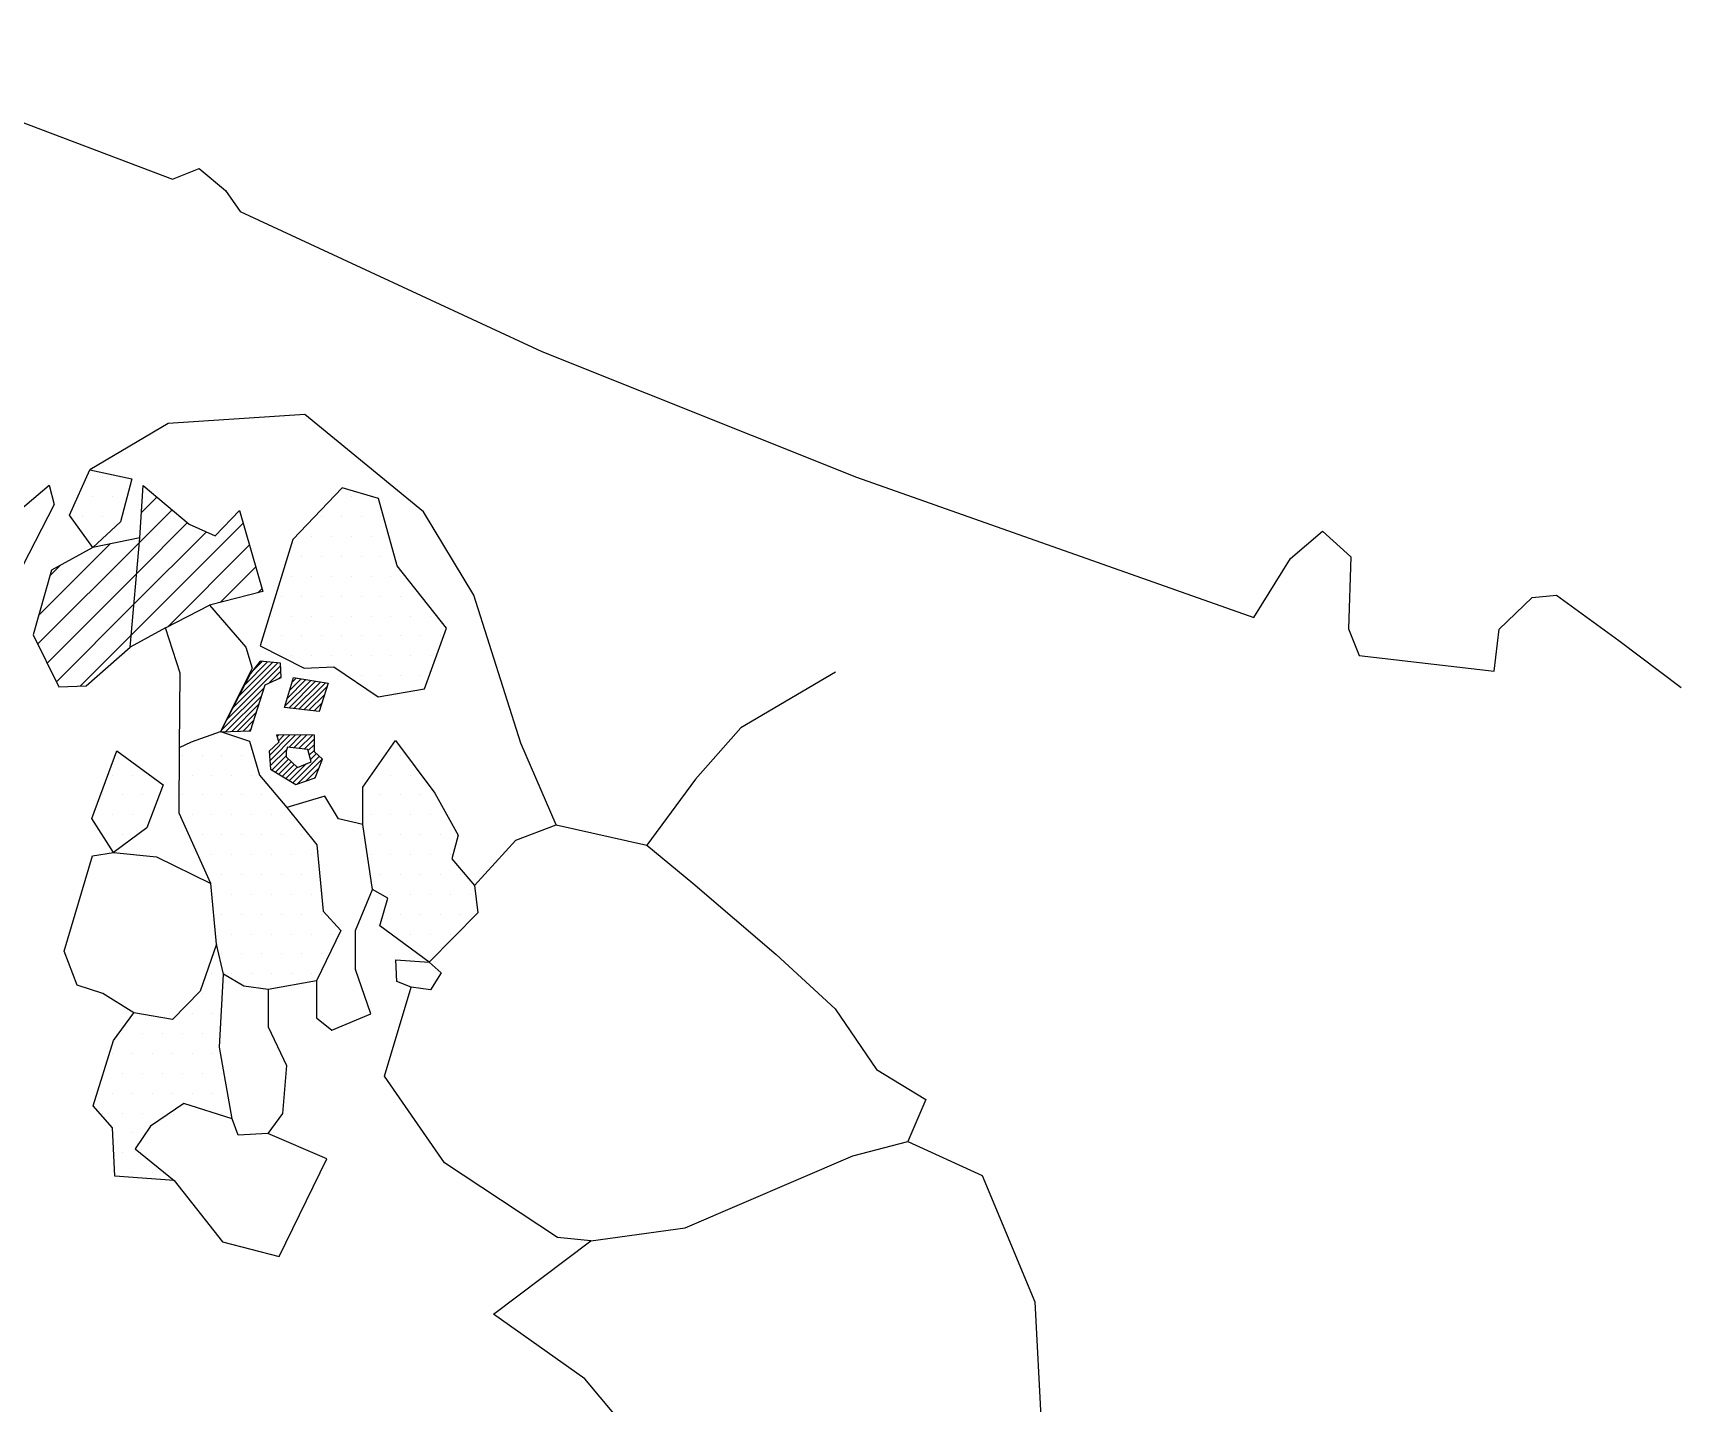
# Model space of a CAD drawing. Header units: metres. Extents: x -0.01 to 2, y -18.5 to -15.97.
# Drawn here: x 0.962 to 1.999, y -16.995 to -16.133 of the extents above; entities that cross this region are included whole.
import ezdxf

# ---------------------------------------------------------------- set-up
doc = ezdxf.new("R2010")
doc.units = ezdxf.units.M
doc.header["$LTSCALE"] = 25
doc.header["$MEASUREMENT"] = 0
doc.layers.get('0').update_dxf_attribs({"linetype": 'CONTINUOUS'})
for name, color, linetype in [('BEFUND', 1, 'CONTINUOUS'), ('FEUER', 1, 'CONTINUOUS'), ('KNOCHEN', 2, 'CONTINUOUS'), ('KNOCHENSCHRAFF', 2, 'CONTINUOUS'), ('STEINE', 4, 'CONTINUOUS'), ('STEINESCHRAFF', 4, 'CONTINUOUS')]:
    doc.layers.add(name, color=color, linetype=linetype)

# ---------------------------------------------------------------- blocks, each defined once
blk = doc.blocks.new('*X13')
at = {"color": 0}
for p, q in [((20.4, -1615.84), (22.9, -1613.34)), ((20.43, -1616.17), (23.19, -1613.41)), ((20.71, -1616.24), (23.48, -1613.47)), ((20.99, -1616.31), (23.77, -1613.54)), ((21.29, -1616.37), (24.06, -1613.6)), ((21.59, -1616.42), (24.28, -1613.73)), ((21.9, -1616.47), (24.45, -1613.91)), ((22.2, -1616.52), (24.63, -1614.09)), ((22.5, -1616.57), (24.8, -1614.27)), ((22.8, -1616.62), (24.97, -1614.45)), ((23.1, -1616.68), (25.15, -1614.64)), ((23.41, -1616.73), (25.32, -1614.82)), ((23.67, -1616.82), (25.49, -1615)), ((23.93, -1616.91), (25.66, -1615.18)), ((24.19, -1617), (25.84, -1615.36)), ((24.45, -1617.1), (26.01, -1615.54)), ((24.71, -1617.19), (26.18, -1615.72)), ((24.98, -1617.28), (26.36, -1615.9)), ((25.24, -1617.37), (26.53, -1616.08)), ((25.5, -1617.46), (26.7, -1616.26)), ((25.76, -1617.56), (26.88, -1616.44)), ((26.02, -1617.65), (27.05, -1616.62)), ((26.28, -1617.74), (27.22, -1616.8)), ((26.54, -1617.83), (27.4, -1616.98)), ((26.8, -1617.93), (27.57, -1617.16)), ((27.21, -1617.88), (27.74, -1617.34)), ((46.82, -1631.49), (47.55, -1630.77)), ((46.84, -1631.12), (47.12, -1630.84)), ((46.82, -1631.85), (47.78, -1630.89)), ((47.17, -1631.85), (47.81, -1631.21)), ((47.53, -1631.85), (47.84, -1631.54)), ((49.16, -1640.11), (49.44, -1639.84)), ((49.2, -1640.44), (49.79, -1639.84)), ((49.23, -1640.76), (50.14, -1639.84)), ((49.41, -1640.93), (50.5, -1639.84)), ((49.73, -1640.96), (50.85, -1639.84)), ((50.05, -1641), (51.2, -1639.84)), ((50.37, -1641.03), (51.44, -1639.96)), ((50.69, -1641.07), (51.48, -1640.28)), ((51, -1641.1), (51.51, -1640.59)), ((51.32, -1641.14), (51.55, -1640.91)), ((57.5, -1644.15), (58.37, -1643.28)), ((57.57, -1643.73), (58.11, -1643.19)), ((57.64, -1643.3), (57.84, -1643.1)), ((57.43, -1644.58), (58.64, -1643.37)), ((57.75, -1644.61), (58.7, -1643.66)), ((58.07, -1644.64), (58.61, -1644.1)), ((54.96, -1645.98), (55.57, -1645.38)), ((55.08, -1645.51), (55.27, -1645.32)), ((56.86, -1645.85), (57.43, -1645.29)), ((57.1, -1645.26), (57.23, -1645.13)), ((58.4, -1644.67), (58.52, -1644.54)), ((54.61, -1647.4), (55.91, -1646.1)), ((54.62, -1647.74), (55.93, -1646.43)), ((54.73, -1646.92), (55.88, -1645.77)), ((54.85, -1646.45), (55.85, -1645.45)), ((56.13, -1647.65), (58.02, -1645.75)), ((56.37, -1647.05), (57.82, -1645.6)), ((56.46, -1647.66), (58.09, -1646.04)), ((56.62, -1646.45), (57.62, -1645.44)), ((54.95, -1647.76), (55.96, -1646.75)), ((55.29, -1647.78), (55.99, -1647.08)), ((55.62, -1647.8), (56.02, -1647.4)), ((57.06, -1647.42), (57.95, -1646.53)), ((57.66, -1647.17), (57.81, -1647.03)), ((55.95, -1647.83), (56.04, -1647.73)), ((108.43, -1656.5), (111.81, -1653.13)), ((108.81, -1655.78), (111.64, -1652.94)), ((109.18, -1655.05), (111.31, -1652.92)), ((109.56, -1654.32), (110.99, -1652.89)), ((109.97, -1653.55), (110.66, -1652.86)), ((111.07, -1654.23), (111.83, -1653.46)), ((108.06, -1657.23), (110.78, -1654.51)), ((111.71, -1653.94), (111.85, -1653.8)), ((112.07, -1655.69), (113.72, -1654.05)), ((112.22, -1655.19), (113.41, -1654)), ((112.33, -1655.79), (114.02, -1654.1)), ((112.37, -1654.68), (113.11, -1653.95)), ((112.53, -1654.18), (112.8, -1653.9)), ((112.65, -1655.82), (114.32, -1654.15)), ((112.97, -1655.86), (114.63, -1654.2)), ((113.28, -1655.9), (114.74, -1654.44)), ((108.38, -1657.27), (110.61, -1655.03)), ((108.74, -1657.26), (110.45, -1655.55)), ((113.6, -1655.93), (114.57, -1654.96)), ((113.92, -1655.97), (114.41, -1655.48)), ((109.1, -1657.25), (110.29, -1656.07)), ((109.47, -1657.24), (110.12, -1656.58)), ((114.23, -1656.01), (114.25, -1655.99)), ((109.83, -1657.23), (109.96, -1657.1)), ((111.11, -1658.78), (112.4, -1657.48)), ((111.14, -1659.1), (112.76, -1657.48)), ((111.58, -1657.6), (111.7, -1657.48)), ((111.67, -1657.86), (112.05, -1657.48)), ((112.34, -1658.26), (113.11, -1657.48)), ((112.65, -1658.29), (113.46, -1657.48)), ((112.97, -1658.33), (113.82, -1657.49)), ((113.29, -1658.37), (113.94, -1657.72)), ((2.46, -1658.88), (2.76, -1658.58)), ((2.62, -1659.08), (3.54, -1658.16)), ((2.78, -1659.28), (3.74, -1658.32)), ((2.93, -1659.48), (3.93, -1658.48)), ((3.09, -1659.67), (4.12, -1658.64)), ((3.24, -1659.87), (4.31, -1658.8)), ((34.02, -1658.79), (34.26, -1658.55)), ((34.03, -1659.14), (34.87, -1658.3)), ((34.04, -1659.48), (35.48, -1658.04)), ((34.04, -1659.83), (35.58, -1658.29)), ((34.05, -1660.18), (35.57, -1658.66)), ((111.17, -1659.42), (112.2, -1658.4)), ((111.28, -1659.67), (112.16, -1658.79)), ((112.59, -1660.48), (114.24, -1658.83)), ((113.55, -1658.46), (113.94, -1658.07)), ((113.62, -1658.74), (113.94, -1658.43)), ((113.7, -1659.02), (114.06, -1658.66)), ((3.45, -1660.02), (4.5, -1658.97)), ((4.6, -1659.22), (4.7, -1659.13)), ((34.06, -1660.52), (35.56, -1659.03)), ((34.07, -1660.87), (35.55, -1659.38)), ((34.25, -1661.04), (35.7, -1659.59)), ((34.44, -1661.2), (35.84, -1659.8)), ((111.49, -1659.81), (112.31, -1659)), ((111.71, -1659.94), (112.49, -1659.17)), ((111.93, -1660.08), (112.67, -1659.34)), ((112.15, -1660.21), (112.86, -1659.51)), ((112.37, -1660.35), (113.43, -1659.29)), ((112.87, -1660.55), (114.43, -1659)), ((113.4, -1660.38), (114.24, -1659.54)), ((34.63, -1661.37), (35.99, -1660.01)), ((34.82, -1661.53), (36.13, -1660.22)), ((35.01, -1661.69), (36.27, -1660.43)), ((35.21, -1661.85), (36.42, -1660.64)), ((35.6, -1661.81), (36.53, -1660.88)), ((113.93, -1660.2), (114.01, -1660.12)), ((15.95, -1666.97), (18.13, -1664.79)), ((16.02, -1666.54), (18.19, -1664.37)), ((16.1, -1666.11), (17.92, -1664.29)), ((16.17, -1665.68), (17.63, -1664.22)), ((16.24, -1665.26), (17.34, -1664.16)), ((16.32, -1664.83), (17.04, -1664.1)), ((16.39, -1664.4), (16.75, -1664.04)), ((15.73, -1668.25), (17.94, -1666.03)), ((15.8, -1667.82), (18.01, -1665.62)), ((15.88, -1667.39), (18.07, -1665.2)), ((40.96, -1665.99), (41.21, -1665.74)), ((41.01, -1666.3), (41.62, -1665.69)), ((41.05, -1666.61), (42.02, -1665.64)), ((41.09, -1666.92), (42.14, -1665.87)), ((15.58, -1669.1), (17.82, -1666.86)), ((15.65, -1668.67), (17.88, -1666.44)), ((41.14, -1667.23), (42.19, -1666.18)), ((41.18, -1667.54), (42.24, -1666.48)), ((41.23, -1667.85), (42.29, -1666.79)), ((41.27, -1668.16), (42.34, -1667.09)), ((15.36, -1670.38), (17.64, -1668.1)), ((15.43, -1669.96), (17.7, -1667.69)), ((15.51, -1669.53), (17.76, -1667.27)), ((38.78, -1668.18), (39.51, -1667.45)), ((38.91, -1668.4), (39.75, -1667.56)), ((39.05, -1668.62), (39.99, -1667.67)), ((39.08, -1667.53), (39.27, -1667.34)), ((39.19, -1668.82), (40.23, -1667.78)), ((39.37, -1669), (40.47, -1667.9)), ((39.55, -1669.17), (40.72, -1668.01)), ((39.74, -1669.34), (40.96, -1668.12)), ((40.1, -1669.69), (42.39, -1667.4)), ((40.28, -1669.86), (42.44, -1667.7)), ((40.36, -1670.13), (42.49, -1668)), ((15.55, -1670.55), (17.58, -1668.52)), ((15.83, -1670.62), (17.52, -1668.93)), ((39.92, -1669.51), (41.2, -1668.23)), ((40.42, -1670.43), (42.6, -1668.24)), ((40.47, -1670.73), (42.76, -1668.44)), ((40.53, -1671.03), (42.91, -1668.64)), ((40.58, -1671.33), (43.06, -1668.84)), ((40.63, -1671.62), (43.22, -1669.04)), ((16.12, -1670.68), (17.46, -1669.35)), ((16.4, -1670.75), (17.4, -1669.76)), ((16.69, -1670.82), (17.34, -1670.17)), ((40.88, -1671.73), (43.37, -1669.24)), ((41.52, -1671.45), (43.53, -1669.44)), ((41.72, -1671.6), (43.68, -1669.64)), ((41.92, -1671.75), (43.84, -1669.84)), ((42.13, -1671.9), (43.99, -1670.04)), ((16.97, -1670.89), (17.28, -1670.59)), ((42.33, -1672.05), (44.07, -1670.31)), ((43, -1671.73), (44.04, -1670.7)), ((43.61, -1671.48), (44, -1671.09)), ((26.34, -1679.56), (27.88, -1678.02)), ((26.34, -1679.91), (27.96, -1678.29)), ((26.35, -1679.19), (27.36, -1678.18)), ((26.37, -1678.82), (26.63, -1678.56)), ((26.67, -1679.93), (28.05, -1678.55)), ((27.01, -1679.95), (28.13, -1678.82)), ((27.35, -1679.96), (28.22, -1679.09)), ((27.69, -1679.98), (28.3, -1679.36)), ((28.02, -1679.99), (28.39, -1679.63)), ((28.36, -1680.01), (28.47, -1679.9))]:
    blk.add_line(p, q, dxfattribs=at)
blk = doc.blocks.new('*X19')
at = {"color": 0}
for p, q in [((103.07, -1643.49), (104.04, -1642.52)), ((102.42, -1651.21), (109.46, -1644.17)), ((102.77, -1647.32), (105.96, -1644.13)), ((102.94, -1645.38), (105, -1643.33)), ((96.54, -1651.78), (102.94, -1645.38)), ((102.59, -1649.26), (107.15, -1644.71)), ((96.61, -1649.95), (101.07, -1645.49)), ((104.72, -1650.68), (109.85, -1645.54)), ((97.13, -1652.96), (102.77, -1647.32)), ((97.32, -1647.46), (97.95, -1646.83)), ((108.01, -1649.15), (110.25, -1646.91)), ((110.39, -1648.54), (110.65, -1648.28)), ((97.72, -1654.14), (102.59, -1649.26)), ((99.21, -1654.41), (102.42, -1651.21))]:
    blk.add_line(p, q, dxfattribs=at)
blk = doc.blocks.new('*X22')
at = {"color": 0}
for p, q in [((100.625, -1641.25), (100.625, -1641.25)), ((100, -1642.5), (100, -1642.5)), ((101.25, -1642.5), (101.25, -1642.5)), ((116.25, -1642.5), (116.25, -1642.5)), ((117.5, -1642.5), (117.5, -1642.5)), ((99.375, -1643.75), (99.375, -1643.75)), ((100.625, -1643.75), (100.625, -1643.75)), ((114.375, -1643.75), (114.375, -1643.75)), ((115.625, -1643.75), (115.625, -1643.75)), ((116.875, -1643.75), (116.875, -1643.75)), ((118.125, -1643.75), (118.125, -1643.75)), ((100, -1645), (100, -1645)), ((113.75, -1645), (113.75, -1645)), ((115, -1645), (115, -1645)), ((116.25, -1645), (116.25, -1645)), ((117.5, -1645), (117.5, -1645)), ((113.125, -1646.25), (113.125, -1646.25)), ((114.375, -1646.25), (114.375, -1646.25)), ((115.625, -1646.25), (115.625, -1646.25)), ((116.875, -1646.25), (116.875, -1646.25)), ((118.125, -1646.25), (118.125, -1646.25)), ((112.5, -1647.5), (112.5, -1647.5)), ((113.75, -1647.5), (113.75, -1647.5)), ((115, -1647.5), (115, -1647.5)), ((116.25, -1647.5), (116.25, -1647.5)), ((117.5, -1647.5), (117.5, -1647.5)), ((118.75, -1647.5), (118.75, -1647.5)), ((111.875, -1648.75), (111.875, -1648.75)), ((113.125, -1648.75), (113.125, -1648.75)), ((114.375, -1648.75), (114.375, -1648.75)), ((115.625, -1648.75), (115.625, -1648.75)), ((116.875, -1648.75), (116.875, -1648.75)), ((118.125, -1648.75), (118.125, -1648.75)), ((119.375, -1648.75), (119.375, -1648.75)), ((120.625, -1648.75), (120.625, -1648.75)), ((111.25, -1650), (111.25, -1650)), ((112.5, -1650), (112.5, -1650)), ((113.75, -1650), (113.75, -1650)), ((115, -1650), (115, -1650)), ((116.25, -1650), (116.25, -1650)), ((117.5, -1650), (117.5, -1650)), ((118.75, -1650), (118.75, -1650)), ((120, -1650), (120, -1650)), ((121.25, -1650), (121.25, -1650)), ((111.875, -1651.25), (111.875, -1651.25)), ((113.125, -1651.25), (113.125, -1651.25)), ((114.375, -1651.25), (114.375, -1651.25)), ((115.625, -1651.25), (115.625, -1651.25)), ((116.875, -1651.25), (116.875, -1651.25)), ((118.125, -1651.25), (118.125, -1651.25)), ((119.375, -1651.25), (119.375, -1651.25)), ((120.625, -1651.25), (120.625, -1651.25)), ((121.875, -1651.25), (121.875, -1651.25)), ((112.5, -1652.5), (112.5, -1652.5)), ((113.75, -1652.5), (113.75, -1652.5)), ((115, -1652.5), (115, -1652.5)), ((116.25, -1652.5), (116.25, -1652.5)), ((117.5, -1652.5), (117.5, -1652.5)), ((118.75, -1652.5), (118.75, -1652.5)), ((120, -1652.5), (120, -1652.5)), ((121.25, -1652.5), (121.25, -1652.5)), ((116.875, -1653.75), (116.875, -1653.75)), ((118.125, -1653.75), (118.125, -1653.75)), ((119.375, -1653.75), (119.375, -1653.75)), ((120.625, -1653.75), (120.625, -1653.75)), ((107.5, -1657.5), (107.5, -1657.5)), ((108.75, -1657.5), (108.75, -1657.5)), ((101.875, -1658.75), (101.875, -1658.75)), ((105.625, -1658.75), (105.625, -1658.75)), ((106.875, -1658.75), (106.875, -1658.75)), ((108.125, -1658.75), (108.125, -1658.75)), ((109.375, -1658.75), (109.375, -1658.75)), ((119.375, -1658.75), (119.375, -1658.75)), ((101.25, -1660), (101.25, -1660)), ((102.5, -1660), (102.5, -1660)), ((106.25, -1660), (106.25, -1660)), ((107.5, -1660), (107.5, -1660)), ((108.75, -1660), (108.75, -1660)), ((110, -1660), (110, -1660)), ((118.75, -1660), (118.75, -1660)), ((120, -1660), (120, -1660)), ((100.625, -1661.25), (100.625, -1661.25)), ((101.875, -1661.25), (101.875, -1661.25)), ((103.125, -1661.25), (103.125, -1661.25)), ((105.625, -1661.25), (105.625, -1661.25)), ((106.875, -1661.25), (106.875, -1661.25)), ((108.125, -1661.25), (108.125, -1661.25)), ((109.375, -1661.25), (109.375, -1661.25)), ((110.625, -1661.25), (110.625, -1661.25)), ((118.125, -1661.25), (118.125, -1661.25)), ((119.375, -1661.25), (119.375, -1661.25)), ((120.625, -1661.25), (120.625, -1661.25)), ((101.25, -1662.5), (101.25, -1662.5)), ((102.5, -1662.5), (102.5, -1662.5)), ((106.25, -1662.5), (106.25, -1662.5)), ((107.5, -1662.5), (107.5, -1662.5)), ((108.75, -1662.5), (108.75, -1662.5)), ((110, -1662.5), (110, -1662.5)), ((111.25, -1662.5), (111.25, -1662.5)), ((112.5, -1662.5), (112.5, -1662.5)), ((117.5, -1662.5), (117.5, -1662.5)), ((118.75, -1662.5), (118.75, -1662.5)), ((120, -1662.5), (120, -1662.5)), ((121.25, -1662.5), (121.25, -1662.5)), ((100.625, -1663.75), (100.625, -1663.75)), ((101.875, -1663.75), (101.875, -1663.75)), ((106.875, -1663.75), (106.875, -1663.75)), ((108.125, -1663.75), (108.125, -1663.75)), ((109.375, -1663.75), (109.375, -1663.75)), ((110.625, -1663.75), (110.625, -1663.75)), ((111.875, -1663.75), (111.875, -1663.75)), ((113.125, -1663.75), (113.125, -1663.75)), ((118.125, -1663.75), (118.125, -1663.75)), ((119.375, -1663.75), (119.375, -1663.75)), ((120.625, -1663.75), (120.625, -1663.75)), ((121.875, -1663.75), (121.875, -1663.75)), ((107.5, -1665), (107.5, -1665)), ((108.75, -1665), (108.75, -1665)), ((110, -1665), (110, -1665)), ((111.25, -1665), (111.25, -1665)), ((112.5, -1665), (112.5, -1665)), ((113.75, -1665), (113.75, -1665)), ((117.5, -1665), (117.5, -1665)), ((118.75, -1665), (118.75, -1665)), ((120, -1665), (120, -1665)), ((121.25, -1665), (121.25, -1665)), ((122.5, -1665), (122.5, -1665)), ((108.125, -1666.25), (108.125, -1666.25)), ((109.375, -1666.25), (109.375, -1666.25)), ((110.625, -1666.25), (110.625, -1666.25)), ((111.875, -1666.25), (111.875, -1666.25)), ((113.125, -1666.25), (113.125, -1666.25)), ((118.125, -1666.25), (118.125, -1666.25)), ((119.375, -1666.25), (119.375, -1666.25)), ((120.625, -1666.25), (120.625, -1666.25)), ((121.875, -1666.25), (121.875, -1666.25)), ((123.125, -1666.25), (123.125, -1666.25)), ((107.5, -1667.5), (107.5, -1667.5)), ((108.75, -1667.5), (108.75, -1667.5)), ((110, -1667.5), (110, -1667.5)), ((111.25, -1667.5), (111.25, -1667.5)), ((112.5, -1667.5), (112.5, -1667.5)), ((113.75, -1667.5), (113.75, -1667.5)), ((118.75, -1667.5), (118.75, -1667.5)), ((120, -1667.5), (120, -1667.5)), ((121.25, -1667.5), (121.25, -1667.5)), ((122.5, -1667.5), (122.5, -1667.5)), ((123.75, -1667.5), (123.75, -1667.5)), ((108.125, -1668.75), (108.125, -1668.75)), ((109.375, -1668.75), (109.375, -1668.75)), ((110.625, -1668.75), (110.625, -1668.75)), ((111.875, -1668.75), (111.875, -1668.75)), ((113.125, -1668.75), (113.125, -1668.75)), ((114.375, -1668.75), (114.375, -1668.75)), ((119.375, -1668.75), (119.375, -1668.75)), ((120.625, -1668.75), (120.625, -1668.75)), ((121.875, -1668.75), (121.875, -1668.75)), ((123.125, -1668.75), (123.125, -1668.75)), ((108.75, -1670), (108.75, -1670)), ((110, -1670), (110, -1670)), ((111.25, -1670), (111.25, -1670)), ((112.5, -1670), (112.5, -1670)), ((113.75, -1670), (113.75, -1670)), ((115, -1670), (115, -1670)), ((120, -1670), (120, -1670)), ((121.25, -1670), (121.25, -1670)), ((122.5, -1670), (122.5, -1670)), ((108.125, -1671.25), (108.125, -1671.25)), ((109.375, -1671.25), (109.375, -1671.25)), ((110.625, -1671.25), (110.625, -1671.25)), ((111.875, -1671.25), (111.875, -1671.25)), ((113.125, -1671.25), (113.125, -1671.25)), ((114.375, -1671.25), (114.375, -1671.25)), ((120.625, -1671.25), (120.625, -1671.25)), ((107.5, -1672.5), (107.5, -1672.5)), ((108.75, -1672.5), (108.75, -1672.5)), ((110, -1672.5), (110, -1672.5)), ((111.25, -1672.5), (111.25, -1672.5)), ((112.5, -1672.5), (112.5, -1672.5)), ((113.75, -1672.5), (113.75, -1672.5)), ((106.875, -1673.75), (106.875, -1673.75)), ((108.125, -1673.75), (108.125, -1673.75)), ((106.25, -1675), (106.25, -1675)), ((107.5, -1675), (107.5, -1675)), ((101.875, -1676.25), (101.875, -1676.25)), ((103.125, -1676.25), (103.125, -1676.25)), ((104.375, -1676.25), (104.375, -1676.25)), ((105.625, -1676.25), (105.625, -1676.25)), ((106.875, -1676.25), (106.875, -1676.25)), ((101.25, -1677.5), (101.25, -1677.5)), ((102.5, -1677.5), (102.5, -1677.5)), ((103.75, -1677.5), (103.75, -1677.5)), ((105, -1677.5), (105, -1677.5)), ((106.25, -1677.5), (106.25, -1677.5)), ((107.5, -1677.5), (107.5, -1677.5)), ((101.875, -1678.75), (101.875, -1678.75)), ((103.125, -1678.75), (103.125, -1678.75)), ((104.375, -1678.75), (104.375, -1678.75)), ((105.625, -1678.75), (105.625, -1678.75)), ((106.875, -1678.75), (106.875, -1678.75)), ((108.125, -1678.75), (108.125, -1678.75)), ((101.25, -1680), (101.25, -1680)), ((102.5, -1680), (102.5, -1680)), ((103.75, -1680), (103.75, -1680)), ((105, -1680), (105, -1680)), ((106.25, -1680), (106.25, -1680)), ((107.5, -1680), (107.5, -1680)), ((100.625, -1681.25), (100.625, -1681.25)), ((101.875, -1681.25), (101.875, -1681.25)), ((103.125, -1681.25), (103.125, -1681.25)), ((104.375, -1681.25), (104.375, -1681.25)), ((108.125, -1681.25), (108.125, -1681.25)), ((102.5, -1682.5), (102.5, -1682.5)), ((101.875, -1683.75), (101.875, -1683.75)), ((102.5, -1685), (102.5, -1685)), ((103.75, -1685), (103.75, -1685))]:
    blk.add_line(p, q, dxfattribs=at)

msp = doc.modelspace()

# ---------------------------------------------------------------- linework, layer by layer
at = {"layer": 'BEFUND'}
for points in [[(0.9534, -16.1886), (1.0501, -16.2253), (1.0669, -16.2187), (1.0836, -16.2325), (1.0928, -16.2457), (1.2825, -16.3338), (1.4803, -16.4128), (1.73, -16.501), (1.753, -16.4638), (1.7733, -16.4466), (1.7911, -16.4629), (1.7896, -16.5081), (1.7962, -16.5249), (1.8811, -16.5346), (1.8842, -16.5082), (1.905, -16.4884), (1.9203, -16.4868), (1.9595, -16.5154), (1.9986, -16.5449)], [(1.2915, -16.6313), (1.2691, -16.58), (1.2396, -16.4869), (1.2081, -16.4345), (1.1334, -16.3734), (1.0474, -16.3789), (0.9982, -16.4082)], [(1.467, -16.5354), (1.4075, -16.5704), (1.379, -16.6025), (1.3484, -16.644)]]:
    msp.add_lwpolyline(points, dxfattribs=at)
at = {"layer": 'KNOCHEN'}
for points in [[(1.0804, -16.5728), (1.0992, -16.5723), (1.1084, -16.5433), (1.1185, -16.5387), (1.118, -16.5296), (1.1053, -16.5285), (1.0992, -16.5362), (1.0804, -16.5728)], [(1.1206, -16.5575), (1.1262, -16.5387), (1.148, -16.5423), (1.1424, -16.5601), (1.1206, -16.5575)], [(1.1155, -16.5748), (1.117, -16.5794), (1.1109, -16.585), (1.1119, -16.5962), (1.1277, -16.6059), (1.1399, -16.6018), (1.1445, -16.5901), (1.1394, -16.5855), (1.1394, -16.5749), (1.1155, -16.5748)], [(1.1226, -16.5825), (1.1216, -16.585), (1.1216, -16.5886), (1.1287, -16.5952), (1.1373, -16.5916), (1.1353, -16.584), (1.1226, -16.5825)]]:
    msp.add_lwpolyline(points, dxfattribs=at)
at = {"layer": 'STEINE'}
for points in [[(1.0002, -16.457), (0.9854, -16.4367), (0.9982, -16.4082), (1.0246, -16.4138), (1.0175, -16.4408), (1.0002, -16.457)], [(0.9758, -16.43), (0.9559, -16.4687), (0.9396, -16.4849), (0.8923, -16.4808), (0.8954, -16.4488), (0.9244, -16.4483), (0.9463, -16.4402), (0.9727, -16.4178), (0.9758, -16.43)], [(1.0297, -16.4509), (1.0317, -16.4179), (1.0607, -16.4423), (1.077, -16.4495), (1.0923, -16.4337), (1.107, -16.4846), (1.0734, -16.4932)], [(1.1054, -16.5187), (1.1329, -16.5329), (1.1517, -16.5319), (1.1796, -16.5508), (1.2086, -16.5457), (1.2224, -16.5076), (1.1914, -16.4684), (1.1798, -16.4262), (1.1569, -16.4195), (1.1258, -16.452), (1.1054, -16.5187)], [(1.0297, -16.4509), (1.0002, -16.457), (0.9742, -16.4712), (0.9625, -16.5119), (0.9787, -16.5445), (0.996, -16.544), (1.0235, -16.5196)], [(1.0235, -16.5196), (1.0297, -16.4509)], [(1.0545, -16.5827), (1.055, -16.5359), (1.0459, -16.5074), (1.0734, -16.4932), (1.0962, -16.5197), (1.1003, -16.5329), (1.0804, -16.5726)], [(1.0459, -16.5074), (1.0235, -16.5196)], [(1.0823, -16.7252), (1.0778, -16.7063), (1.0742, -16.6682), (1.0544, -16.6239), (1.0545, -16.5827), (1.0621, -16.5792), (1.0804, -16.5726), (1.0987, -16.5787), (1.1048, -16.6001), (1.1221, -16.6204), (1.1409, -16.6438), (1.1449, -16.6856), (1.1561, -16.6978), (1.1408, -16.7293), (1.1103, -16.7349), (1.095, -16.7328), (1.0823, -16.7252)], [(1.0132, -16.6488), (0.9995, -16.6274), (1.0153, -16.5847), (1.0443, -16.6061), (1.0341, -16.6331), (1.0132, -16.6488)], [(1.2115, -16.7177), (1.1805, -16.6947), (1.1856, -16.6775), (1.176, -16.6719), (1.1699, -16.6311), (1.1699, -16.6077), (1.1903, -16.5783), (1.2152, -16.6114), (1.2299, -16.6378), (1.2258, -16.6526), (1.2401, -16.6694), (1.2421, -16.6867), (1.2115, -16.7177)], [(1.1699, -16.6311), (1.1546, -16.6276), (1.146, -16.6133), (1.1221, -16.6204)], [(1.2401, -16.6694), (1.266, -16.6409), (1.2915, -16.6313), (1.3484, -16.644), (1.3774, -16.668), (1.4298, -16.7128), (1.4669, -16.7469), (1.4928, -16.7851), (1.5238, -16.8039), (1.5126, -16.8304)], [(1.0778, -16.7063), (1.0676, -16.7358), (1.0502, -16.7536), (1.0258, -16.7495), (1.0065, -16.7373), (0.9902, -16.7322), (0.9821, -16.7108), (1, -16.6508), (1.0132, -16.6488), (1.0402, -16.6514), (1.0742, -16.6682)], [(1.1408, -16.7293), (1.1408, -16.7527), (1.1504, -16.7603), (1.1749, -16.7502), (1.1652, -16.7222), (1.1653, -16.6978), (1.176, -16.6719)], [(1.2125, -16.735), (1.2003, -16.7334), (1.1912, -16.7299), (1.1907, -16.7161), (1.2115, -16.7177), (1.2192, -16.7243), (1.2125, -16.735)], [(1.1103, -16.7349), (1.1103, -16.7583), (1.1219, -16.7827), (1.1194, -16.8127), (1.1102, -16.8254), (1.0914, -16.8264), (1.0878, -16.8162), (1.0797, -16.771), (1.0823, -16.7252)], [(1.3131, -16.8928), (1.2922, -16.8907), (1.2211, -16.8438), (1.1835, -16.7894), (1.2003, -16.7334)], [(1.0512, -16.8549), (1.014, -16.8523), (1.0125, -16.8218), (1.0003, -16.808), (1.0131, -16.7668), (1.0258, -16.7495)], [(1.0878, -16.8162), (1.0573, -16.8065), (1.0364, -16.8208), (1.0268, -16.835), (1.0512, -16.8549), (1.0816, -16.8935), (1.1172, -16.9027), (1.1473, -16.8412), (1.1102, -16.8254)], [(1.6349, -17.1408), (1.615, -17.1423), (1.5037, -17.1045), (1.4142, -17.0449), (1.3908, -17.0246), (1.3288, -17.0026), (1.3095, -16.9797), (1.252, -16.939), (1.3131, -16.8928), (1.3726, -16.8847), (1.478, -16.8395), (1.5126, -16.8304), (1.5593, -16.8518), (1.5923, -16.9312), (1.5963, -17.0075), (1.6232, -17.0711), (1.6303, -17.0874), (1.6522, -17.1128)]]:
    msp.add_lwpolyline(points, dxfattribs=at)

# ---------------------------------------------------------------- block references
at = {"layer": 'FEUER', "xscale": 0.01, "yscale": 0.01, "zscale": 0.01}
msp.add_blockref('*X19', (0, 0), dxfattribs=at)
at = {"layer": 'KNOCHENSCHRAFF', "xscale": 0.01, "yscale": 0.01, "zscale": 0.01}
msp.add_blockref('*X13', (0, 0), dxfattribs=at)
at = {"layer": 'STEINESCHRAFF', "xscale": 0.01, "yscale": 0.01, "zscale": 0.01}
msp.add_blockref('*X22', (0, 0), dxfattribs=at)

doc.saveas('drawing.dxf')
